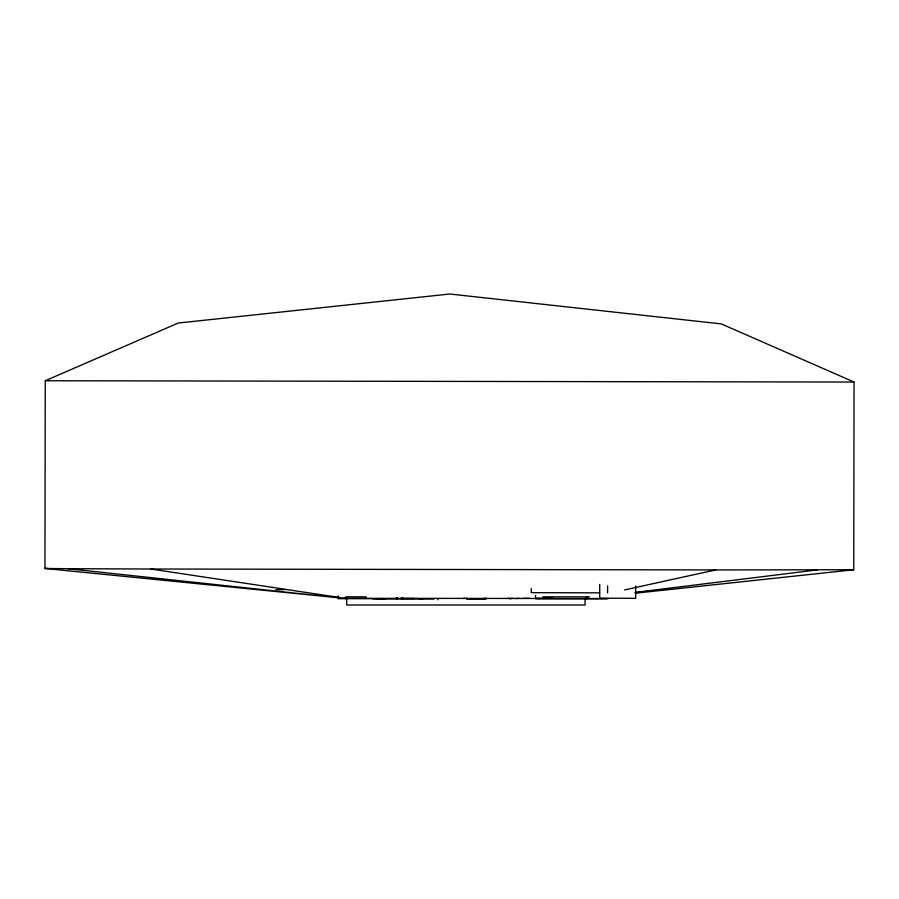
<?xml version="1.0" encoding="UTF-8"?>
<svg xmlns="http://www.w3.org/2000/svg" width="899" height="899" viewBox="0 0 899 899"><rect width="100%" height="100%" fill="white"/><g stroke="black" fill="none" stroke-linecap="round" stroke-linejoin="round"><path stroke-width="1.35" d="M635.177 593.216L853.747 569.752L854.05 382.041L721.29 323.898L449.803 294.007L178.317 323.022L45.253 380.749L44.95 568.46L338.316 597.756L67.942 568.707L44.95 568.46L47.658 568.449M624.547 589.935L715.761 569.921L853.747 569.752L846.982 569.685M587.845 598.296L585.069 598.588L587.845 598.262L585.069 598.588L585.069 604.993L346.699 604.993L346.699 598.588L150.818 569.011L67.942 568.707M635.11 592.407L817.225 569.899M637.807 592.351L640.594 592.025M646.145 591.362L648.921 591.036M515.52 598.543L519.105 598.296M529.635 598.318L523.106 598.318M552.997 598.262L536.602 598.273M854.05 382.041L45.253 380.749M275.926 589.654L284.489 589.654M345.71 596.824L365.96 596.824L365.96 598.543M542.917 596.824L589.452 596.824M400.763 598.453L403.752 598.453M403.988 598.453L411.034 598.453M411.259 598.453L414.113 598.453M463.232 598.374L465.154 598.374M483.302 598.374L485.235 598.374M507.688 598.374L510.183 598.374M511.329 598.374L513.25 598.374M346.699 598.599L343.912 598.296L605.926 598.543M385.559 598.678L338.226 598.678L338.226 595.868M419.125 598.7L422.732 598.7M509.868 598.756L510.902 598.756M607.825 598.813L535.568 598.813L535.568 595.363M372.849 598.858L377.546 598.858M377.962 599.049L433.947 599.049M715.761 569.921L150.818 569.011M599.566 592.846L531.242 592.666L531.242 588.609M538.759 598.543L539.748 598.532M635.672 586.002L635.672 598.307L599.723 598.161L599.723 584.406M607.612 585.867L607.612 592.879M486.033 598.015L486.033 599.195L466.75 599.195L466.75 598.015M437.937 598.588L437.937 599.779M402.966 598.127L402.954 598.756L401.673 598.127M402.561 598.127L402.561 598.756M402.033 598.127L402.033 598.756M397.527 598.127L397.515 598.756L396.245 598.127M397.133 598.127L397.133 598.756M396.605 598.127L396.605 598.756"/></g></svg>
